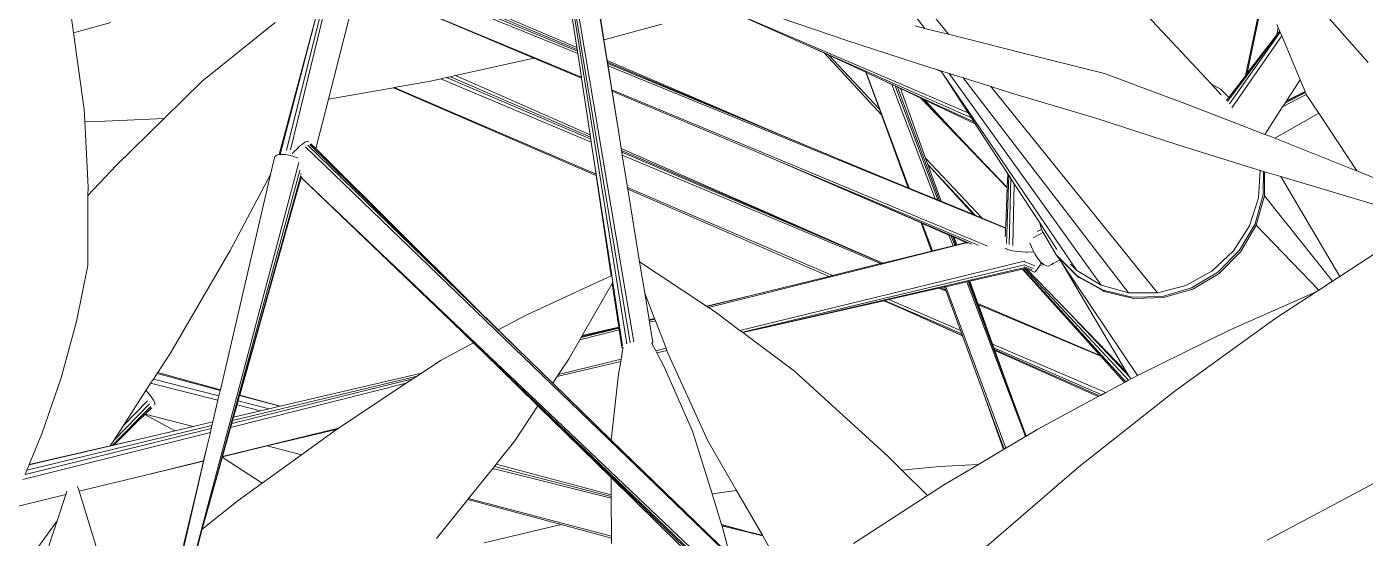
# Model space of a CAD drawing. Header units: millimetres. Extents: x 17 to 218440, y 21 to 53693.
# Drawn here: x 38529.4 to 38696.3, y 25592.5 to 25656.2 of the extents above; entities that cross this region are included whole.
import ezdxf

# ---------------------------------------------------------------- set-up
doc = ezdxf.new("R2010")
doc.units = ezdxf.units.MM
doc.header["$MEASUREMENT"] = 0
doc.layers.add('Edges', color=7, linetype='Continuous', lineweight=18)

# ---------------------------------------------------------------- blocks, each defined once
blk = doc.blocks.new('BAMBOOPLAN')
at = {"layer": 'Edges'}
for p, q in [((-2.0122, 6.1631), (-1.3041, 5.2883)), ((-2.2509, 6.01), (-2.4758, 5.0826)), ((-2.2728, 5.9232), (-2.4831, 5.0812)), ((-2.0569, 5.8609), (-1.8769, 4.7375)), ((-2.0566, 5.8623), (-1.871, 4.7392)), ((-2.0541, 5.8605), (-1.8642, 4.7407)), ((-1.892, 5.1167), (-2.0075, 5.8286)), ((-1.5611, 5.5779), (-1.3459, 5.2988)), ((-1.966, 5.2656), (-1.9936, 5.4463)), ((-1.9649, 5.2582), (-2.3459, 5.4154)), ((-1.9653, 5.2611), (-2.3448, 5.4199)), ((-1.9176, 5.2786), (-1.9412, 5.4281)), ((-1.9642, 5.2539), (-2.3473, 5.4101)), ((-2.2713, 5.3949), (-1.9674, 5.2652)), ((-0.7419, 5.3724), (-0.7752, 5.2143)), ((-0.7407, 5.369), (-0.7718, 5.2188)), ((-0.6781, 5.3758), (-0.5562, 5.2378)), ((-2.2875, 5.3489), (-2.0428, 5.2459)), ((-2.2875, 5.3489), (-1.9577, 5.2117)), ((-2.8622, 5.2907), (-2.8658, 5.3171)), ((-2.496, 5.0742), (-2.4277, 5.3295)), ((-2.4942, 5.0744), (-2.4277, 5.3295)), ((-2.4085, 5.1725), (-2.3715, 5.3178)), ((-1.7019, 5.3333), (-1.2689, 5.1482)), ((-1.7019, 5.3333), (-1.5667, 5.2735)), ((-1.6299, 5.3265), (-1.4852, 5.2774)), ((-0.8356, 5.1995), (-0.9498, 5.3216)), ((-2.8622, 5.2907), (-2.7961, 5.3095)), ((-2.633, 5.2048), (-2.5031, 5.3094)), ((-1.9176, 5.2786), (-1.8146, 5.3062)), ((-1.3638, 5.3032), (-1.3459, 5.2988)), ((-1.3459, 5.2988), (-1.3245, 5.2934)), ((-1.3245, 5.2934), (-1.3041, 5.2883)), ((-0.8071, 5.1685), (-0.7137, 5.2934)), ((-0.719, 5.3058), (-0.7165, 5.2999)), ((-0.719, 5.2872), (-0.7165, 5.2999)), ((-0.7165, 5.2999), (-0.7144, 5.295)), ((-0.715, 5.2924), (-0.7144, 5.295)), ((-0.715, 5.2924), (-0.7139, 5.2938)), ((-0.7144, 5.295), (-0.7139, 5.2938)), ((-0.7139, 5.2938), (-0.7137, 5.2934)), ((-0.7137, 5.2934), (-0.7131, 5.2918)), ((-2.8436, 5.1546), (-2.8622, 5.2907)), ((-1.9117, 5.2414), (-1.9176, 5.2786)), ((-1.5667, 5.2735), (-1.2631, 5.1393)), ((-1.5667, 5.2735), (-1.525, 5.2544)), ((-1.4852, 5.2774), (-1.339, 5.2297)), ((-1.3041, 5.2883), (-1.1756, 5.256)), ((-0.7131, 5.2918), (-0.8036, 5.1647)), ((-0.7105, 5.2856), (-0.7992, 5.1572)), ((-0.7718, 5.2188), (-0.719, 5.2872)), ((-0.719, 5.2872), (-0.715, 5.2924)), ((-0.7131, 5.2918), (-0.7105, 5.2856)), ((-0.7105, 5.2856), (-0.6776, 5.2072)), ((-2.1818, 5.2147), (-2.0428, 5.2459)), ((-2.0428, 5.2459), (-1.9575, 5.2101)), ((-1.9674, 5.2652), (-1.966, 5.2656)), ((-1.9674, 5.2652), (-1.9658, 5.2645)), ((-1.9658, 5.2645), (-1.966, 5.2656)), ((-1.9653, 5.2611), (-1.9658, 5.2645)), ((-1.9649, 5.2582), (-1.9653, 5.2611)), ((-1.9642, 5.2539), (-1.9649, 5.2582)), ((-1.9577, 5.2117), (-1.9642, 5.2539)), ((-1.525, 5.2544), (-1.4233, 5.1452)), ((-1.525, 5.2544), (-1.5173, 5.2509)), ((-1.5173, 5.2509), (-1.4269, 5.155)), ((-1.5173, 5.2509), (-1.4509, 5.2206)), ((-1.1756, 5.256), (-1.0263, 5.2182)), ((-1.9117, 5.2414), (-1.5959, 5.1066)), ((-1.9113, 5.2385), (-1.9117, 5.2414)), ((-1.5959, 5.1066), (-1.9113, 5.2385)), ((-1.9109, 5.236), (-1.9113, 5.2385)), ((-1.9102, 5.2319), (-1.9109, 5.236)), ((-1.4935, 5.0638), (-1.9109, 5.236)), ((-1.2023, 4.9434), (-1.9102, 5.2319)), ((-1.9035, 5.1892), (-1.9102, 5.2319)), ((-1.339, 5.2297), (-1.3269, 5.226)), ((-1.317, 5.2219), (-1.3269, 5.226)), ((-1.3269, 5.226), (-1.3178, 5.2231)), ((-1.317, 5.2219), (-1.3178, 5.2231)), ((-1.3178, 5.2231), (-1.3029, 5.2184)), ((-1.3149, 5.2189), (-1.317, 5.2219)), ((-2.7009, 5.1384), (-2.633, 5.2048)), ((-2.2911, 5.1933), (-2.2263, 5.2048)), ((-2.2263, 5.2048), (-2.2081, 5.2088)), ((-2.2081, 5.2088), (-2.1981, 5.2111)), ((-1.9402, 5.0963), (-2.2081, 5.2088)), ((-2.1981, 5.2111), (-2.1908, 5.2127)), ((-1.941, 5.1018), (-2.1981, 5.2111)), ((-2.1908, 5.2127), (-2.1818, 5.2147)), ((-1.9415, 5.1054), (-2.1908, 5.2127)), ((-2.1818, 5.2147), (-1.9421, 5.1095)), ((-1.9575, 5.2101), (-1.9577, 5.2117)), ((-1.9421, 5.1095), (-1.9575, 5.2101)), ((-1.4509, 5.2206), (-1.4269, 5.155)), ((-1.4509, 5.2206), (-1.4503, 5.2203)), ((-1.4503, 5.2203), (-1.3739, 5.0145)), ((-1.4503, 5.2203), (-1.4351, 5.2133)), ((-1.4351, 5.2133), (-1.4048, 5.199)), ((-1.4351, 5.2133), (-1.2587, 5.1326)), ((-1.3276, 4.9953), (-1.4048, 5.199)), ((-1.4048, 5.199), (-1.399, 5.1963)), ((-1.2689, 5.1482), (-1.3149, 5.2189)), ((-1.0755, 4.8677), (-1.3149, 5.2189)), ((-1.0323, 4.8418), (-1.3029, 5.2184)), ((-1.3029, 5.2184), (-1.278, 5.2106)), ((-1.278, 5.2106), (-0.9832, 4.8283)), ((-1.278, 5.2106), (-1.2288, 5.1953)), ((-1.0263, 5.2182), (-0.8785, 5.1634)), ((-0.8197, 5.1907), (-0.8356, 5.1995)), ((-0.818, 5.1806), (-0.8356, 5.1995)), ((-0.8048, 5.176), (-0.7752, 5.2143)), ((-0.7752, 5.2143), (-0.7718, 5.2188)), ((-0.7019, 5.1698), (-0.6776, 5.2072)), ((-0.6776, 5.2072), (-0.6689, 5.1865)), ((-2.4085, 5.1725), (-2.2922, 5.1931)), ((-2.2922, 5.1931), (-2.2911, 5.1933)), ((-2.2922, 5.1931), (-1.9313, 5.0369)), ((-2.2911, 5.1933), (-1.9317, 5.0394)), ((-1.9035, 5.1892), (-1.2358, 4.9115)), ((-1.9032, 5.1872), (-1.9035, 5.1892)), ((-1.9032, 5.1872), (-1.612, 5.0647)), ((-1.892, 5.1167), (-1.9032, 5.1872)), ((-1.3231, 4.9935), (-1.399, 5.1963)), ((-1.399, 5.1963), (-1.3947, 5.1942)), ((-1.3202, 4.9923), (-1.3947, 5.1942)), ((-1.3947, 5.1942), (-1.3895, 5.1918)), ((-1.3895, 5.1918), (-1.3448, 5.0679)), ((-1.3895, 5.1918), (-1.3533, 5.1746)), ((-1.1995, 5.0152), (-1.3533, 5.1746)), ((-1.3533, 5.1746), (-1.3492, 5.1727)), ((-1.2288, 5.1953), (-0.9316, 4.8281)), ((-1.2288, 5.1953), (-1.1917, 5.1837)), ((-1.1917, 5.1837), (-1.0435, 5.1393)), ((-0.8048, 5.176), (-0.8197, 5.1907)), ((-0.8088, 5.1708), (-0.8048, 5.176)), ((-0.6666, 5.1812), (-0.7089, 5.159)), ((-0.6681, 5.1845), (-0.7045, 5.1657)), ((-0.7026, 5.1687), (-0.6687, 5.186)), ((-0.7019, 5.1698), (-0.6689, 5.1865)), ((-0.6689, 5.1865), (-0.6687, 5.186)), ((-0.6687, 5.186), (-0.6681, 5.1845)), ((-0.6681, 5.1845), (-0.6669, 5.1817)), ((-0.6669, 5.1817), (-0.6666, 5.1812)), ((-0.6666, 5.1812), (-0.6444, 5.1476)), ((-2.8425, 5.1334), (-2.8436, 5.1546)), ((-2.4309, 5.0848), (-2.4085, 5.1725)), ((-1.4269, 5.155), (-1.4233, 5.1452)), ((-1.2869, 5.1072), (-1.3492, 5.1727)), ((-1.3492, 5.1727), (-1.3469, 5.1716)), ((-1.3469, 5.1716), (-1.2869, 5.1072)), ((-1.3469, 5.1716), (-1.2562, 5.1288)), ((-0.8785, 5.1634), (-0.7817, 5.1261)), ((-0.809, 5.1706), (-0.8088, 5.1708)), ((-0.7992, 5.1572), (-0.7993, 5.1571)), ((-0.7404, 5.1102), (-0.7089, 5.159)), ((-0.7089, 5.159), (-0.7045, 5.1657)), ((-0.7045, 5.1657), (-0.7026, 5.1687)), ((-0.7026, 5.1687), (-0.7019, 5.1698)), ((-2.8425, 5.1334), (-2.8196, 5.1332)), ((-2.8366, 5.0159), (-2.8425, 5.1334)), ((-2.8196, 5.1332), (-2.7009, 5.1384)), ((-2.7861, 5.0551), (-2.7009, 5.1384)), ((-1.4233, 5.1452), (-1.3757, 5.0152)), ((-1.2631, 5.1393), (-1.2689, 5.1482)), ((-1.2587, 5.1326), (-1.2631, 5.1393)), ((-1.2562, 5.1288), (-1.2587, 5.1326)), ((-1.1985, 5.0401), (-1.2562, 5.1288)), ((-1.0435, 5.1393), (-0.8957, 5.0915)), ((-0.7817, 5.1261), (-0.7404, 5.1102)), ((-0.7228, 5.1033), (-0.6444, 5.1476)), ((-0.6444, 5.1476), (-0.5769, 5.0451)), ((-1.9416, 5.1059), (-1.9421, 5.1095)), ((-1.9415, 5.1054), (-1.9416, 5.1059)), ((-1.941, 5.1018), (-1.9415, 5.1054)), ((-1.9402, 5.0963), (-1.941, 5.1018)), ((-1.8869, 5.0852), (-1.892, 5.1167)), ((-1.4935, 5.0638), (-1.5959, 5.1066)), ((-1.1995, 5.0153), (-1.2869, 5.1072)), ((-0.7404, 5.1102), (-0.7317, 5.1069)), ((-0.7317, 5.1069), (-0.7228, 5.1033)), ((-0.7228, 5.1033), (-0.5862, 5.0489)), ((-2.4699, 5.0789), (-2.473, 5.0754)), ((-2.4649, 5.0841), (-2.4699, 5.0789)), ((-2.4597, 5.0889), (-2.4649, 5.0841)), ((-2.4547, 5.0929), (-2.4597, 5.0889)), ((-2.4503, 5.096), (-2.4547, 5.0929)), ((-2.4468, 5.0977), (-2.4503, 5.096)), ((-1.5266, 4.199), (-2.4493, 5.0877)), ((-2.4444, 5.0981), (-2.4468, 5.0977)), ((-2.0735, 4.73), (-2.4449, 5.0907)), ((-2.4437, 5.0975), (-2.4444, 5.0981)), ((-2.4414, 5.0924), (-2.1519, 4.8073)), ((-2.4378, 5.0918), (-2.4396, 5.0935)), ((-2.439, 5.0928), (-2.4221, 5.0761)), ((-2.4378, 5.0918), (-2.4309, 5.0848)), ((-2.4309, 5.0848), (-2.4221, 5.0761)), ((-1.9038, 4.8588), (-1.9402, 5.0963)), ((-1.9317, 5.0394), (-1.9402, 5.0963)), ((-1.8869, 5.0852), (-1.5026, 4.9164)), ((-1.8863, 5.0816), (-1.8869, 5.0852)), ((-1.5026, 4.9164), (-1.8863, 5.0816)), ((-1.8858, 5.0784), (-1.8863, 5.0816)), ((-1.4214, 4.8811), (-1.8858, 5.0784)), ((-1.8849, 5.0732), (-1.8858, 5.0784)), ((-0.8957, 5.0915), (-0.749, 5.0459)), ((-2.8367, 5.0013), (-2.7861, 5.0551)), ((-2.7028, 4.1516), (-2.4608, 5.0599)), ((-2.5058, 5.0635), (-2.5116, 5.0388)), ((-2.5052, 5.0661), (-2.5058, 5.0635)), ((-2.5052, 5.0661), (-2.504, 5.0707)), ((-2.5016, 5.0727), (-2.504, 5.0707)), ((-2.4975, 5.0741), (-2.5016, 5.0727)), ((-2.496, 5.0742), (-2.4975, 5.0741)), ((-2.4942, 5.0744), (-2.496, 5.0742)), ((-2.4921, 5.0746), (-2.4942, 5.0744)), ((-2.4857, 5.0743), (-2.4921, 5.0746)), ((-2.4787, 5.0732), (-2.4857, 5.0743)), ((-2.4716, 5.0713), (-2.4787, 5.0732)), ((-2.4673, 5.0697), (-2.4716, 5.0713)), ((-2.465, 5.0689), (-2.4673, 5.0697)), ((-2.463, 5.0679), (-2.465, 5.0689)), ((-2.4221, 5.0761), (-2.1519, 4.8073)), ((-1.4252, 4.8801), (-1.8849, 5.0732)), ((-1.8756, 5.0153), (-1.8849, 5.0732)), ((-1.5147, 5.0229), (-1.612, 5.0647)), ((-1.612, 5.0647), (-1.2542, 4.9142)), ((-1.3757, 5.0152), (-1.4935, 5.0638)), ((-1.3448, 5.0679), (-1.244, 4.9609)), ((-1.3406, 5.0563), (-1.3448, 5.0679)), ((-1.3406, 5.0563), (-1.2566, 4.9661)), ((-1.2649, 4.9733), (-1.3406, 5.0563)), ((-1.3406, 5.0563), (-1.3171, 4.991)), ((-2.6215, 4.4498), (-2.4592, 5.0459)), ((-2.5116, 5.0388), (-2.6009, 4.6558)), ((-2.4578, 5.0371), (-2.5972, 4.5371)), ((-2.5833, 4.9035), (-2.5116, 5.0388)), ((-2.4568, 5.0335), (-2.4675, 4.9958)), ((-2.4568, 5.0333), (-2.4675, 4.9958)), ((-2.4592, 5.0459), (-2.4591, 5.0464)), ((-2.4569, 5.0407), (-2.4573, 5.039)), ((-2.4568, 5.0407), (-2.4569, 5.0407)), ((-2.4566, 5.0345), (-2.4568, 5.0337)), ((-2.4559, 5.0343), (-2.4568, 5.0336)), ((-2.4567, 5.0338), (-2.4568, 5.0337)), ((-2.4568, 5.0337), (-2.4568, 5.0335)), ((-2.4568, 5.0336), (-2.4568, 5.0335)), ((-2.4568, 5.0334), (-1.2788, 3.9148)), ((-2.4568, 5.0334), (-2.4568, 5.0333)), ((-2.4568, 5.0333), (-2.1879, 4.7758)), ((-2.4562, 5.0341), (-2.4567, 5.0338)), ((-2.4563, 5.0354), (-2.4565, 5.0349)), ((-1.9313, 5.0369), (-1.9317, 5.0394)), ((-1.9048, 4.8583), (-1.9313, 5.0369)), ((-1.2008, 4.916), (-1.1967, 5.0373)), ((-1.1995, 5.0153), (-1.1985, 5.0401)), ((-1.1967, 5.0373), (-1.1985, 5.0401)), ((-1.1929, 5.0316), (-1.1967, 5.0373)), ((-1.1929, 5.0316), (-1.1961, 4.9142)), ((-1.1869, 5.0224), (-1.1929, 5.0316)), ((-0.7518, 4.9972), (-0.749, 5.0459)), ((-0.749, 5.0459), (-0.7478, 5.0456)), ((-0.7478, 5.0456), (-0.7463, 5.0451)), ((-0.7463, 5.0451), (-0.7428, 5.0441)), ((-0.7434, 5.0031), (-0.7428, 5.0441)), ((-0.7428, 5.0441), (-0.7408, 5.0435)), ((-0.7413, 5.0009), (-0.7408, 5.0435)), ((-0.7408, 5.0435), (-0.712, 5.0349)), ((-0.712, 5.0349), (-0.607, 4.8573)), ((-0.5314, 4.9814), (-0.712, 5.0349)), ((-0.5862, 5.0489), (-0.5769, 5.0451)), ((-0.5769, 5.0451), (-0.4636, 4.9992)), ((-2.8367, 5.0013), (-2.8366, 5.0159)), ((-1.8756, 5.0153), (-1.5107, 4.8591)), ((-1.8751, 5.0125), (-1.8756, 5.0153)), ((-1.8751, 5.0125), (-1.5246, 4.8607)), ((-1.8541, 4.8833), (-1.8751, 5.0125)), ((-1.3527, 4.9525), (-1.5147, 5.0229)), ((-1.2642, 4.9155), (-1.5147, 5.0229)), ((-1.3739, 5.0145), (-1.3757, 5.0152)), ((-1.3276, 4.9953), (-1.3739, 5.0145)), ((-1.2021, 4.9484), (-1.1995, 5.0152)), ((-1.1995, 5.0152), (-1.1995, 5.0153)), ((-1.1869, 5.0224), (-1.1895, 4.9126)), ((-1.1415, 4.9526), (-1.1869, 5.0224)), ((-2.837, 4.8768), (-2.8367, 5.0013)), ((-2.4675, 4.9958), (-2.5663, 4.6463)), ((-1.3231, 4.9935), (-1.3276, 4.9953)), ((-1.3202, 4.9923), (-1.3231, 4.9935)), ((-1.3171, 4.991), (-1.3202, 4.9923)), ((-1.2595, 4.9673), (-1.3171, 4.991)), ((-0.768, 4.9475), (-0.7518, 4.9972)), ((-0.758, 4.951), (-0.7434, 5.0031)), ((-0.7559, 4.9487), (-0.7413, 5.0009)), ((-0.62, 4.8488), (-0.7413, 5.0009)), ((-1.2595, 4.9673), (-1.2649, 4.9733)), ((-1.2594, 4.9672), (-1.2649, 4.9733)), ((-1.2594, 4.9672), (-1.2595, 4.9673)), ((-1.2566, 4.9661), (-1.2594, 4.9672)), ((-1.244, 4.9609), (-1.2566, 4.9661)), ((-1.2023, 4.9437), (-1.244, 4.9609)), ((-1.3527, 4.9525), (-1.3344, 4.9025)), ((-1.3506, 4.9516), (-1.3527, 4.9525)), ((-1.3506, 4.9516), (-1.3325, 4.903)), ((-1.3031, 4.9309), (-1.3506, 4.9516)), ((-1.2027, 4.9339), (-1.2026, 4.9372)), ((-1.2026, 4.9375), (-1.2025, 4.9381)), ((-1.2026, 4.9372), (-1.2026, 4.9375)), ((-1.2025, 4.9381), (-1.2023, 4.9434)), ((-1.2023, 4.9437), (-1.2021, 4.9484)), ((-1.2023, 4.9434), (-1.2023, 4.9437)), ((-1.1352, 4.9354), (-1.1532, 4.9259)), ((-1.1451, 4.9376), (-1.1452, 4.9375)), ((-1.1385, 4.9411), (-1.1451, 4.9376)), ((-1.1415, 4.9526), (-1.1395, 4.945)), ((-1.1107, 4.9054), (-1.1415, 4.9526)), ((-1.1395, 4.945), (-1.1385, 4.9412)), ((-1.1385, 4.9412), (-1.1385, 4.9411)), ((-1.1385, 4.9411), (-1.1352, 4.9354)), ((-1.1352, 4.9354), (-1.1122, 4.8955)), ((-0.7963, 4.9031), (-0.768, 4.9475)), ((-0.7855, 4.9039), (-0.758, 4.951)), ((-0.7834, 4.9016), (-0.7559, 4.9487)), ((-0.6441, 4.8331), (-0.7559, 4.9487)), ((-1.2721, 4.9174), (-1.7315, 4.8022)), ((-1.4209, 4.8812), (-1.5026, 4.9164)), ((-1.2959, 4.912), (-1.3325, 4.903)), ((-1.2959, 4.912), (-1.3031, 4.9309)), ((-1.299, 4.9291), (-1.3031, 4.9309)), ((-1.2928, 4.9128), (-1.299, 4.9291)), ((-1.2965, 4.9281), (-1.299, 4.9291)), ((-1.2911, 4.9132), (-1.2965, 4.9281)), ((-1.294, 4.927), (-1.2965, 4.9281)), ((-1.2928, 4.9128), (-1.2959, 4.912)), ((-1.294, 4.927), (-1.2892, 4.9137)), ((-1.2727, 4.9177), (-1.294, 4.927)), ((-1.2911, 4.9132), (-1.2928, 4.9128)), ((-1.2892, 4.9137), (-1.2911, 4.9132)), ((-1.2727, 4.9177), (-1.2892, 4.9137)), ((-1.2721, 4.9174), (-1.2727, 4.9177)), ((-1.2694, 4.9163), (-1.2721, 4.9174)), ((-1.2627, 4.9148), (-1.2642, 4.9155)), ((-1.2542, 4.9142), (-1.2531, 4.9137)), ((-1.2531, 4.9137), (-1.2506, 4.9127)), ((-1.2358, 4.9115), (-1.2346, 4.911)), ((-1.2029, 4.9277), (-1.2027, 4.9339)), ((-1.1589, 4.9169), (-1.1581, 4.9141)), ((-1.1581, 4.9141), (-1.1546, 4.9057)), ((-2.6893, 4.7222), (-2.5833, 4.9035)), ((-1.3344, 4.9025), (-1.4209, 4.8812)), ((-1.3325, 4.903), (-1.3344, 4.9025)), ((-1.2026, 4.9074), (-1.2011, 4.9063)), ((-1.2011, 4.9063), (-1.1964, 4.9045)), ((-1.1964, 4.9045), (-1.1898, 4.9029)), ((-1.1898, 4.9029), (-1.1816, 4.9018)), ((-1.1816, 4.9018), (-1.1726, 4.901)), ((-1.1726, 4.901), (-1.1663, 4.9008)), ((-1.1663, 4.9008), (-1.1632, 4.9008)), ((-1.1632, 4.9008), (-1.1542, 4.901)), ((-1.1546, 4.9057), (-1.1522, 4.9012)), ((-1.1542, 4.901), (-1.1522, 4.9012)), ((-1.1522, 4.9012), (-1.1503, 4.8974)), ((-1.1503, 4.8974), (-1.1453, 4.8899)), ((-1.1453, 4.8899), (-1.14, 4.8836)), ((-1.1122, 4.8955), (-1.0747, 4.8586)), ((-1.1102, 4.8932), (-1.1122, 4.8955)), ((-1.1102, 4.8932), (-1.0727, 4.8563)), ((-1.1102, 4.8932), (-1.1059, 4.8868)), ((-0.8349, 4.8668), (-0.7963, 4.9031)), ((-0.824, 4.865), (-0.7855, 4.9039)), ((-0.8219, 4.8628), (-0.7834, 4.9016)), ((-0.5398, 4.9012), (-0.607, 4.8573)), ((-2.857, 4.777), (-2.837, 4.8768)), ((-1.8451, 4.8278), (-1.8541, 4.8833)), ((-1.7347, 4.8043), (-1.8541, 4.8833)), ((-1.6755, 4.7614), (-1.169, 4.8846)), ((-1.6709, 4.7579), (-1.1688, 4.8779)), ((-1.1679, 4.8735), (-1.646, 4.7628)), ((-1.4252, 4.8801), (-1.5107, 4.8591)), ((-1.4214, 4.8811), (-1.4252, 4.8801)), ((-1.4209, 4.8812), (-1.4214, 4.8811)), ((-1.172, 4.8701), (-1.2658, 4.8488)), ((-1.171, 4.8703), (-1.172, 4.8701)), ((-1.0338, 4.7164), (-1.172, 4.8701)), ((-1.1695, 4.8706), (-1.171, 4.8703)), ((-0.9882, 4.6699), (-1.171, 4.8703)), ((-1.1695, 4.8839), (-1.1693, 4.8839)), ((-1.1681, 4.8709), (-1.1695, 4.8706)), ((-1.1693, 4.8839), (-1.1502, 4.8759)), ((-1.169, 4.8846), (-1.1686, 4.8847)), ((-1.1688, 4.8783), (-1.1684, 4.8781)), ((-1.1688, 4.8779), (-1.1683, 4.878)), ((-1.1685, 4.8744), (-1.1687, 4.8745)), ((-1.1557, 4.8689), (-1.1685, 4.8744)), ((-1.1684, 4.8781), (-1.1531, 4.8717)), ((-1.1663, 4.8714), (-1.1681, 4.8709)), ((-1.1681, 4.8709), (-0.9834, 4.6725)), ((-1.1677, 4.8735), (-1.1679, 4.8735)), ((-1.1666, 4.8716), (-1.1679, 4.8721)), ((-1.1666, 4.8716), (-1.1663, 4.8714)), ((-1.1663, 4.8714), (-1.1662, 4.8714)), ((-1.165, 4.8708), (-1.1662, 4.8714)), ((-1.1577, 4.8677), (-1.1662, 4.8714)), ((-1.165, 4.8708), (-1.0893, 4.7928)), ((-1.159, 4.8682), (-1.165, 4.8708)), ((-1.159, 4.8682), (-1.1523, 4.8653)), ((-1.1523, 4.8653), (-1.151, 4.8648)), ((-1.151, 4.8648), (-1.149, 4.866)), ((-1.149, 4.866), (-1.1464, 4.8689)), ((-1.1464, 4.8689), (-1.1436, 4.8731)), ((-1.1436, 4.8731), (-1.1414, 4.8769)), ((-1.1414, 4.8769), (-1.1342, 4.8786)), ((-1.1414, 4.8769), (-1.1413, 4.877)), ((-1.1413, 4.877), (-1.1405, 4.8784)), ((-1.1398, 4.8774), (-1.1413, 4.877)), ((-1.1405, 4.8784), (-1.1398, 4.88)), ((-1.14, 4.8836), (-1.1386, 4.8823)), ((-1.1398, 4.88), (-1.1386, 4.8823)), ((-1.1385, 4.8802), (-1.1398, 4.88)), ((-1.1386, 4.8823), (-1.1348, 4.8789)), ((-1.1348, 4.8789), (-1.1342, 4.8786)), ((-1.1342, 4.8786), (-1.13, 4.8762)), ((-1.13, 4.8762), (-1.126, 4.8757)), ((-1.1206, 4.8785), (-1.126, 4.8757)), ((-1.1206, 4.8785), (-1.1176, 4.8802)), ((-1.1176, 4.8802), (-1.1059, 4.8868)), ((-1.1059, 4.8868), (-1.1023, 4.8815)), ((-1.1023, 4.8815), (-0.9866, 4.6871)), ((-1.1023, 4.8815), (-0.9672, 4.6809)), ((-1.0866, 4.8794), (-1.0755, 4.8677)), ((-1.0755, 4.8677), (-1.0323, 4.8418)), ((-0.881, 4.8412), (-0.8349, 4.8668)), ((-0.8709, 4.837), (-0.824, 4.865)), ((-2.054, 4.7898), (-1.9048, 4.8583)), ((-1.9564, 4.752), (-1.9028, 4.8449)), ((-1.9048, 4.8583), (-1.9038, 4.8588)), ((-1.9019, 4.8464), (-1.9038, 4.8588)), ((-1.9028, 4.8449), (-1.9019, 4.8464)), ((-1.8913, 4.7673), (-1.9028, 4.8449)), ((-1.8847, 4.7338), (-1.9019, 4.8464)), ((-1.5172, 4.8575), (-1.6554, 4.8234)), ((-1.5172, 4.8575), (-1.5246, 4.8607)), ((-1.5246, 4.8607), (-1.5171, 4.8575)), ((-1.5171, 4.8575), (-1.5172, 4.8575)), ((-1.5107, 4.8591), (-1.5171, 4.8575)), ((-1.2715, 4.8476), (-1.3088, 4.8391)), ((-1.2687, 4.8482), (-1.2715, 4.8476)), ((-1.167, 4.5722), (-1.2715, 4.8476)), ((-1.2672, 4.8485), (-1.2687, 4.8482)), ((-1.1656, 4.573), (-1.2687, 4.8482)), ((-1.2658, 4.8488), (-1.2672, 4.8485)), ((-1.2, 4.6663), (-1.2672, 4.8485)), ((-1.2658, 4.8488), (-1.2514, 4.8089)), ((-1.0747, 4.8586), (-1.0716, 4.8568)), ((-1.0727, 4.8563), (-1.069, 4.8543)), ((-1.069, 4.8543), (-1.0716, 4.8568)), ((-1.0716, 4.8568), (-1.05, 4.8449)), ((-1.069, 4.8543), (-1.0493, 4.8434)), ((-1.0493, 4.8434), (-1.05, 4.8449)), ((-1.05, 4.8449), (-1.0339, 4.8359)), ((-1.0493, 4.8434), (-1.033, 4.8344)), ((-1.0323, 4.8418), (-0.9832, 4.8283)), ((-0.9316, 4.8281), (-0.881, 4.8412)), ((-0.8688, 4.8348), (-0.8219, 4.8628)), ((-0.62, 4.8488), (-0.6441, 4.8331)), ((-0.607, 4.8573), (-0.62, 4.8488)), ((-1.8275, 4.7822), (-1.8451, 4.8278)), ((-1.8373, 4.7798), (-1.8451, 4.8278)), ((-1.6554, 4.8234), (-1.7347, 4.8043)), ((-1.6554, 4.8234), (-1.7342, 4.804)), ((-1.4104, 4.8161), (-1.4178, 4.8145)), ((-1.3209, 4.8364), (-1.4104, 4.8161)), ((-1.4104, 4.8161), (-1.2826, 4.7614)), ((-1.3178, 4.8371), (-1.3209, 4.8364)), ((-1.3081, 4.831), (-1.3209, 4.8364)), ((-1.3109, 4.8386), (-1.3178, 4.8371)), ((-1.309, 4.8334), (-1.3178, 4.8371)), ((-1.3088, 4.8391), (-1.3109, 4.8386)), ((-1.3109, 4.8386), (-1.309, 4.8334)), ((-1.309, 4.8334), (-1.3081, 4.831)), ((-1.3088, 4.8391), (-1.202, 4.5515)), ((-1.3081, 4.831), (-1.2826, 4.7614)), ((-1.033, 4.8344), (-1.0339, 4.8359)), ((-1.0339, 4.8359), (-1.0285, 4.833)), ((-1.033, 4.8344), (-1.0265, 4.8307)), ((-1.0285, 4.833), (-0.9768, 4.8204)), ((-1.0265, 4.8307), (-0.9747, 4.8182)), ((-0.9832, 4.8283), (-0.9316, 4.8281)), ((-0.9768, 4.8204), (-0.923, 4.8218)), ((-0.9747, 4.8182), (-0.9209, 4.8196)), ((-0.923, 4.8218), (-0.8709, 4.837)), ((-0.9209, 4.8196), (-0.8688, 4.8348)), ((-0.8021, 4.762), (-0.6493, 4.8297)), ((-0.6493, 4.8297), (-0.7229, 4.7817)), ((-0.6441, 4.8331), (-0.6493, 4.8297)), ((-2.1519, 4.8073), (-2.1061, 4.7622)), ((-1.7342, 4.804), (-1.7347, 4.8043)), ((-1.7315, 4.8022), (-1.7342, 4.804)), ((-1.7196, 4.7943), (-1.7315, 4.8022)), ((-1.6755, 4.7614), (-1.7196, 4.7943)), ((-1.4191, 4.8141), (-1.646, 4.7628)), ((-1.4178, 4.8145), (-1.4191, 4.8141)), ((-1.3955, 4.8037), (-1.4191, 4.8141)), ((-1.4178, 4.8145), (-1.2802, 4.7549)), ((-1.279, 4.7516), (-1.3955, 4.8037)), ((-1.2793, 4.7524), (-1.3955, 4.8037)), ((-1.0338, 4.7164), (-1.2514, 4.8089)), ((-1.2514, 4.8089), (-1.2507, 4.8069)), ((-1.0329, 4.7155), (-1.2507, 4.8069)), ((-1.2507, 4.8069), (-1.2255, 4.7369)), ((-1.0893, 4.7928), (-0.9816, 4.6788)), ((-1.0893, 4.7928), (-0.9866, 4.6871)), ((-2.8843, 4.6771), (-2.857, 4.777)), ((-2.1879, 4.7758), (-1.2834, 3.9095)), ((-2.1879, 4.7758), (-2.1499, 4.739)), ((-2.1061, 4.7622), (-2.054, 4.7898)), ((-1.8373, 4.7798), (-1.8275, 4.7822)), ((-1.8274, 4.782), (-1.8373, 4.7796)), ((-1.8373, 4.7796), (-1.8373, 4.7798)), ((-1.8372, 4.7787), (-1.8373, 4.7796)), ((-1.8271, 4.7811), (-1.8372, 4.7787)), ((-1.8367, 4.7758), (-1.8372, 4.7787)), ((-1.826, 4.7785), (-1.8367, 4.7758)), ((-1.8308, 4.7397), (-1.8367, 4.7758)), ((-1.8274, 4.782), (-1.8275, 4.7822)), ((-1.8271, 4.7811), (-1.8274, 4.782)), ((-1.826, 4.7785), (-1.8271, 4.7811)), ((-1.807, 4.7294), (-1.826, 4.7785)), ((-0.7229, 4.7817), (-0.9003, 4.654)), ((-2.1061, 4.7622), (-2.0735, 4.73)), ((-1.9809, 4.7096), (-1.9606, 4.7447)), ((-1.8905, 4.7623), (-1.9606, 4.7447)), ((-1.9606, 4.7447), (-1.9583, 4.7488)), ((-1.891, 4.7654), (-1.9583, 4.7488)), ((-1.9583, 4.7488), (-1.9572, 4.7507)), ((-1.8912, 4.7666), (-1.9572, 4.7507)), ((-1.9572, 4.7507), (-1.9564, 4.752)), ((-1.9564, 4.752), (-1.8913, 4.7673)), ((-1.8912, 4.7666), (-1.8913, 4.7673)), ((-1.891, 4.7654), (-1.8912, 4.7666)), ((-1.8905, 4.7623), (-1.891, 4.7654)), ((-1.886, 4.7321), (-1.8905, 4.7623)), ((-1.6709, 4.7579), (-1.6755, 4.7614)), ((-1.67, 4.7573), (-1.6709, 4.7579)), ((-1.646, 4.7628), (-1.67, 4.7573)), ((-1.5785, 4.6889), (-1.67, 4.7573)), ((-1.2826, 4.7614), (-1.2802, 4.7549)), ((-1.2802, 4.7549), (-1.2793, 4.7524)), ((-1.2793, 4.7524), (-1.279, 4.7516)), ((-1.279, 4.7516), (-1.2416, 4.6496)), ((-0.9672, 4.6809), (-0.8021, 4.762)), ((-2.7125, 4.6864), (-2.6893, 4.7222)), ((-2.2073, 4.7085), (-2.1499, 4.739)), ((-2.1499, 4.739), (-2.1049, 4.6955)), ((-2.0087, 4.6672), (-2.0735, 4.73)), ((-1.8872, 4.7099), (-1.8838, 4.7296)), ((-1.886, 4.7321), (-1.8855, 4.7307)), ((-1.8855, 4.7307), (-1.8838, 4.7296)), ((-1.8838, 4.7296), (-1.8834, 4.7315)), ((-1.8322, 4.7379), (-1.833, 4.7394)), ((-1.8308, 4.7397), (-1.8322, 4.7379)), ((-1.8254, 4.7249), (-1.8322, 4.7379)), ((-1.8254, 4.7249), (-1.807, 4.7294)), ((-1.8236, 4.7214), (-1.8254, 4.7249)), ((-1.8236, 4.7214), (-1.8056, 4.7257)), ((-1.8105, 4.6962), (-1.8236, 4.7214)), ((-1.8056, 4.7257), (-1.807, 4.7294)), ((-1.8054, 4.7252), (-1.8056, 4.7257)), ((-1.7325, 4.5649), (-1.8054, 4.7252)), ((-1.2255, 4.7369), (-1.0239, 4.6506)), ((-1.2255, 4.7369), (-1.223, 4.7301)), ((-1.223, 4.7301), (-1.0308, 4.6469)), ((-1.223, 4.7301), (-1.2219, 4.727)), ((-1.0351, 4.6446), (-1.2219, 4.727)), ((-1.2219, 4.727), (-1.2214, 4.7258)), ((-1.0373, 4.6434), (-1.2214, 4.7258)), ((-1.2214, 4.7258), (-1.2, 4.6663)), ((-2.2424, 4.6853), (-2.2073, 4.7085)), ((-2.001, 4.679), (-1.8878, 4.7061)), ((-1.9985, 4.6828), (-1.8872, 4.7099)), ((-1.9985, 4.6828), (-1.9809, 4.7096)), ((-1.8917, 4.6836), (-1.8878, 4.7061)), ((-1.8878, 4.7061), (-1.8872, 4.7099)), ((-1.0329, 4.7155), (-1.0338, 4.7164)), ((-0.9907, 4.6686), (-1.0329, 4.7155)), ((-2.9187, 4.5772), (-2.8843, 4.6771)), ((-2.725, 4.6671), (-2.7201, 4.6747)), ((-2.7201, 4.6747), (-2.7136, 4.6847)), ((-2.6035, 4.6448), (-2.7201, 4.6747)), ((-2.7136, 4.6847), (-2.7125, 4.6864)), ((-2.7136, 4.6847), (-2.6012, 4.6546)), ((-2.7125, 4.6864), (-2.6009, 4.6558)), ((-2.2579, 4.675), (-2.5807, 4.5955)), ((-2.2504, 4.6799), (-2.5792, 4.6007)), ((-2.4941, 4.6265), (-2.2424, 4.6853)), ((-2.2698, 4.6671), (-2.2579, 4.675)), ((-2.2579, 4.675), (-2.2504, 4.6799)), ((-2.2504, 4.6799), (-2.2424, 4.6853)), ((-2.1049, 4.6955), (-1.2871, 3.9046)), ((-2.0351, 4.627), (-2.1049, 4.6955)), ((-2.0087, 4.6672), (-2.001, 4.679)), ((-2.001, 4.679), (-1.9985, 4.6828)), ((-1.9047, 4.5661), (-1.8917, 4.6836)), ((-1.7597, 4.5819), (-1.8105, 4.6962)), ((-1.4114, 4.5367), (-1.5785, 4.6889)), ((-0.9866, 4.6871), (-0.9816, 4.6788)), ((-0.9834, 4.6725), (-0.9793, 4.6748)), ((-0.9816, 4.6788), (-0.9793, 4.6748)), ((-0.9793, 4.6748), (-0.9751, 4.677)), ((-0.9751, 4.677), (-0.9672, 4.6809)), ((-2.7734, 4.5922), (-2.7334, 4.6541)), ((-2.7334, 4.6541), (-2.725, 4.6671)), ((-2.729, 4.6493), (-2.7334, 4.6541)), ((-2.7239, 4.6429), (-2.729, 4.6493)), ((-2.6052, 4.6373), (-2.725, 4.6671)), ((-2.6012, 4.6546), (-2.6035, 4.6448)), ((-2.6009, 4.6558), (-2.6012, 4.6546)), ((-2.2698, 4.6671), (-2.5826, 4.5887)), ((-2.3903, 4.5875), (-2.2698, 4.6671)), ((-1.9047, 4.5661), (-2.0087, 4.6672)), ((-1.2416, 4.6496), (-1.205, 4.5497)), ((-1.2057, 4.5493), (-1.2416, 4.6496)), ((-1.1656, 4.573), (-1.2, 4.6663)), ((-0.9003, 4.654), (-1.0716, 4.5185)), ((-1.0308, 4.6469), (-1.0239, 4.6506)), ((-1.0239, 4.6506), (-0.9907, 4.6686)), ((-0.9907, 4.6686), (-0.9882, 4.6699)), ((-0.9882, 4.6699), (-0.9834, 4.6725)), ((-2.7247, 4.6259), (-2.7936, 4.5567)), ((-2.7908, 4.5653), (-2.7269, 4.6304)), ((-2.7734, 4.5922), (-2.7307, 4.636)), ((-2.7201, 4.6373), (-2.7239, 4.6429)), ((-2.7178, 4.6328), (-2.7201, 4.6373)), ((-2.7181, 4.6288), (-2.7173, 4.6297)), ((-2.7173, 4.6297), (-2.7178, 4.6328)), ((-2.6052, 4.6373), (-2.6143, 4.5984)), ((-2.6035, 4.6448), (-2.6052, 4.6373)), ((-2.5712, 4.6288), (-2.5774, 4.607)), ((-2.5692, 4.636), (-2.5712, 4.6288)), ((-2.5291, 4.6183), (-2.5712, 4.6288)), ((-2.5666, 4.6454), (-2.5692, 4.636)), ((-2.514, 4.6218), (-2.5692, 4.636)), ((-2.5663, 4.6463), (-2.5666, 4.6454)), ((-2.5666, 4.6454), (-2.4951, 4.6263)), ((-2.5663, 4.6463), (-2.4941, 4.6265)), ((-2.514, 4.6218), (-2.4951, 4.6263)), ((-2.4951, 4.6263), (-2.4941, 4.6265)), ((-2.0761, 4.5645), (-2.0351, 4.627)), ((-1.905, 4.4994), (-2.0351, 4.627)), ((-1.1449, 4.5853), (-1.0373, 4.6434)), ((-1.0373, 4.6434), (-1.0351, 4.6446)), ((-1.0351, 4.6446), (-1.0308, 4.6469)), ((-2.7458, 4.6013), (-2.7898, 4.5576)), ((-2.7242, 4.6228), (-2.7458, 4.6013)), ((-2.7354, 4.6116), (-2.7458, 4.6013)), ((-2.7345, 4.6124), (-2.7354, 4.6116)), ((-2.7354, 4.6116), (-2.6813, 4.5828)), ((-2.7254, 4.6213), (-2.7345, 4.6124)), ((-2.7345, 4.6124), (-2.6495, 4.5902)), ((-2.7254, 4.6213), (-2.7232, 4.6236)), ((-2.5774, 4.607), (-2.5792, 4.6007)), ((-2.5774, 4.607), (-2.5291, 4.6183)), ((-2.5291, 4.6183), (-2.514, 4.6218)), ((-2.6187, 4.5796), (-2.9526, 4.4959)), ((-2.6171, 4.5865), (-2.9488, 4.5048)), ((-2.6158, 4.5918), (-2.9457, 4.5123)), ((-2.7908, 4.5653), (-2.7734, 4.5922)), ((-2.7528, 4.5661), (-2.6813, 4.5828)), ((-2.6813, 4.5828), (-2.6495, 4.5902)), ((-2.6495, 4.5902), (-2.6143, 4.5984)), ((-2.6187, 4.5796), (-2.6242, 4.5561)), ((-2.6171, 4.5865), (-2.6187, 4.5796)), ((-2.6158, 4.5918), (-2.6171, 4.5865)), ((-2.6143, 4.5984), (-2.6158, 4.5918)), ((-2.5826, 4.5887), (-2.5972, 4.5371)), ((-2.5972, 4.5371), (-2.3903, 4.5875)), ((-2.5807, 4.5955), (-2.5826, 4.5887)), ((-2.5792, 4.6007), (-2.5807, 4.5955)), ((-2.5173, 4.5556), (-2.3948, 4.5849)), ((-2.4565, 4.5397), (-2.3942, 4.5847)), ((-2.3948, 4.5849), (-2.3937, 4.5852)), ((-2.3942, 4.5847), (-2.3948, 4.5849)), ((-2.3942, 4.5847), (-2.3937, 4.5852)), ((-2.3937, 4.5852), (-2.393, 4.5857)), ((-2.393, 4.5857), (-2.3903, 4.5875)), ((-1.725, 4.4702), (-1.7597, 4.5819)), ((-1.1656, 4.573), (-1.1449, 4.5853)), ((-2.9417, 4.522), (-2.7528, 4.5661)), ((-2.9413, 4.5229), (-2.9187, 4.5772)), ((-2.9413, 4.5229), (-2.7969, 4.556)), ((-2.7969, 4.556), (-2.7908, 4.5653)), ((-2.7969, 4.556), (-2.7936, 4.5567)), ((-2.7936, 4.5567), (-2.7898, 4.5576)), ((-2.7898, 4.5576), (-2.7528, 4.5661)), ((-2.6242, 4.5561), (-2.7411, 4.0545)), ((-2.6242, 4.5561), (-2.6306, 4.529)), ((-2.5973, 4.5365), (-2.5173, 4.5556)), ((-2.5173, 4.5556), (-2.4565, 4.5397)), ((-2.1094, 4.5231), (-2.0761, 4.5645)), ((-1.6937, 4.3612), (-1.9047, 4.5661)), ((-1.6815, 4.4765), (-1.7325, 4.5649)), ((-1.202, 4.5515), (-1.167, 4.5722)), ((-1.167, 4.5722), (-1.1656, 4.573)), ((-1.1656, 4.573), (-1.1656, 4.573)), ((-2.5991, 4.5303), (-2.6215, 4.4498)), ((-2.5976, 4.5355), (-2.5991, 4.5303)), ((-2.5973, 4.5365), (-2.5976, 4.5355)), ((-2.5976, 4.5355), (-2.5265, 4.4892)), ((-2.5972, 4.5371), (-2.5973, 4.5365)), ((-2.5265, 4.4892), (-2.4565, 4.5397)), ((-1.3871, 4.5127), (-1.4114, 4.5367)), ((-1.2506, 4.5227), (-1.2057, 4.5493)), ((-1.2057, 4.5493), (-1.205, 4.5497)), ((-1.205, 4.5497), (-1.202, 4.5515)), ((-2.9488, 4.5048), (-2.9457, 4.5123)), ((-2.9457, 4.5123), (-2.9417, 4.522)), ((-2.9417, 4.522), (-2.9413, 4.5229)), ((-2.734, 4.5038), (-2.6306, 4.529)), ((-2.734, 4.5038), (-2.6307, 4.5285)), ((-2.6307, 4.5285), (-2.6457, 4.4653)), ((-2.6306, 4.529), (-2.6307, 4.5285)), ((-2.1587, 4.4619), (-2.1157, 4.5154)), ((-2.1157, 4.5154), (-2.1128, 4.519)), ((-1.9048, 4.4628), (-2.1157, 4.5154)), ((-2.1128, 4.519), (-2.1094, 4.5231)), ((-1.9048, 4.4656), (-2.1128, 4.519)), ((-2.1094, 4.5231), (-1.9048, 4.4684)), ((-1.3871, 4.5127), (-1.3202, 4.5192)), ((-1.3413, 4.4674), (-1.3871, 4.5127)), ((-1.3202, 4.5192), (-1.2506, 4.5227)), ((-1.311, 4.487), (-1.2506, 4.5227)), ((-1.0716, 4.5185), (-1.2403, 4.3732)), ((-2.8526, 4.475), (-2.8552, 4.4836)), ((-2.8526, 4.475), (-2.734, 4.5038)), ((-2.569, 4.4585), (-2.5265, 4.4892)), ((-1.6693, 4.2681), (-1.905, 4.4994)), ((-1.9048, 4.4684), (-1.905, 4.4994)), ((-1.3413, 4.4674), (-1.311, 4.487)), ((-0.5444, 4.49), (-0.7363, 4.388)), ((-3.0286, 4.4321), (-2.8762, 4.4692)), ((-2.8916, 4.4223), (-2.8762, 4.4692)), ((-2.8762, 4.4692), (-2.8742, 4.4753)), ((-2.7955, 4.2901), (-2.8526, 4.475)), ((-2.6457, 4.4653), (-2.7431, 4.0545)), ((-2.6661, 4.3814), (-2.6457, 4.4653)), ((-2.633, 4.4077), (-2.569, 4.4585)), ((-2.2156, 4.391), (-2.1599, 4.4603)), ((-2.1599, 4.4603), (-2.1587, 4.4619)), ((-2.1599, 4.4603), (-1.9936, 4.4157)), ((-2.1587, 4.4619), (-1.9043, 4.3953)), ((-1.9048, 4.4656), (-1.9048, 4.4684)), ((-1.9048, 4.4628), (-1.9048, 4.4656)), ((-1.9043, 4.3953), (-1.9048, 4.4628)), ((-1.725, 4.4702), (-1.6815, 4.4765)), ((-1.7081, 4.4157), (-1.725, 4.4702)), ((-1.6354, 4.3966), (-1.6815, 4.4765)), ((-1.4731, 4.3823), (-1.3413, 4.4674)), ((-2.633, 4.4077), (-2.6215, 4.4498)), ((-2.9347, 4.2914), (-2.8916, 4.4223)), ((-2.9257, 4.3747), (-2.8916, 4.4223)), ((-2.1307, 4.383), (-1.9936, 4.4157)), ((-1.9936, 4.4157), (-1.9042, 4.3918)), ((-1.7081, 4.4157), (-1.661, 4.4031)), ((-1.7079, 4.4152), (-1.7081, 4.4157)), ((-1.661, 4.4031), (-1.7079, 4.4152)), ((-1.7074, 4.4137), (-1.7079, 4.4152)), ((-1.6349, 4.3956), (-1.7074, 4.4137)), ((-1.7071, 4.4126), (-1.7074, 4.4137)), ((-1.6937, 4.3612), (-1.7071, 4.4126)), ((-2.7027, 4.1515), (-2.633, 4.4077)), ((-1.9042, 4.3918), (-1.9043, 4.3953)), ((-1.9042, 4.382), (-1.9042, 4.3918)), ((-1.6354, 4.3966), (-1.661, 4.4031)), ((-1.6349, 4.3956), (-1.6354, 4.3966)), ((-1.6196, 4.3691), (-1.6349, 4.3956))]:
    blk.add_line(p, q, dxfattribs=at)

msp = doc.modelspace()

# ---------------------------------------------------------------- block references
at = {"xscale": 69.97983938875464, "yscale": 69.97983938875464, "zscale": 69.97983938875464}
msp.add_blockref('BAMBOOPLAN', (38735.58, 25285.23), dxfattribs=at)

doc.saveas('drawing.dxf')
